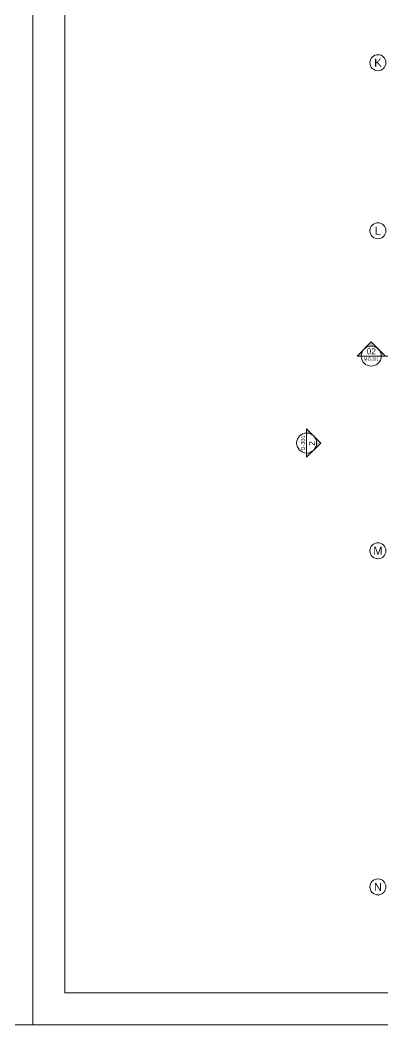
# Model space of a CAD drawing. Extents: x -1439 to 23780, y -1362 to 4476.
# Drawn here: x 17803 to 18710, y 0 to 2511 of the extents above; entities that cross this region are included whole.
import ezdxf
from ezdxf.enums import TextEntityAlignment as Align

# ---------------------------------------------------------------- set-up
doc = ezdxf.new("R2010")
doc.units = 0
doc.header["$MEASUREMENT"] = 0
doc.linetypes.add('Audi$0$DASHDOT2', pattern=[0.5, 0.25, -0.125, 0, -0.125])
doc.layers.get('0').update_dxf_attribs({"color": 9, "lineweight": 9})
doc.layers.add('Audi$0$21', color=8, linetype='Continuous', lineweight=9)
doc.layers.add('Audi$0$24', color=8, linetype='Audi$0$DASHDOT2', lineweight=9)
doc.layers.add('Audi$0$40A', color=8, linetype='Continuous', lineweight=9, plot=False)
doc.styles.add('Audi$0$Arial', font='arial.ttf', dxfattribs={"height": 2.5})
doc.styles.add('Audi$0$MuuM_TEXT-STANDART', font='ARIALN.TTF')

# ---------------------------------------------------------------- blocks, each defined once
blk = doc.blocks.new('Audi$0$0_exteriorelevation1')
h = blk.add_hatch(color=256)
h.dxf.hatch_style = 1
h.paths.add_polyline_path([(0, 7.07), (-3.54, 3.54, -0.414214), (3.54, 3.54)])
h = blk.add_hatch(color=256)
edge = h.paths.add_edge_path()
edge.add_arc((0, 0), 5, 135, 180)
edge.add_line((-5, 0), (-7.07, 0))
edge.add_line((-7.07, 0), (-3.54, 3.54))
edge = h.paths.add_edge_path()
edge.add_line((5, 0), (7.07, 0))
edge.add_line((7.07, 0), (3.54, 3.54))
edge.add_arc((0, 0), 5, 0, 45, ccw=False)
blk.add_lwpolyline([(7.07, 0), (0, 7.07), (-7.07, 0), (7.07, 0)])
blk.add_lwpolyline([(7.07, 0), (0, 7.07), (-7.07, 0), (7.07, 0)])
blk.add_circle((0, 0), 5)
at = {"style": 'Audi$0$Arial'}
blk.add_attdef('KESITADI', text='', height=3, dxfattribs=at).set_placement((0, 0), align=Align.BOTTOM_CENTER)
blk.add_attdef('PAFTAADI', text='', height=2, dxfattribs=at).set_placement((0, -0.5), align=Align.TOP_CENTER)
blk = doc.blocks.new('Audi$0$0_aks')
at = {"linetype": 'Continuous'}
blk.add_circle((0, 0), 2, dxfattribs=at)
at = {"style": 'Audi$0$Arial'}
blk.add_attdef('AKS', text='', height=2, dxfattribs=at).set_placement((0, 0), align=Align.MIDDLE_CENTER)
blk = doc.blocks.new('Audi$0$0_buildingsection')
h = blk.add_hatch(color=256)
h.paths.add_polyline_path([(7.07, 0), (0, 7.07), (-7.07, 0)])
h.paths.add_polyline_path([(5, 0, 1), (-5, 0)], flags=16)
for points in [[(7.07, 0), (0, 7.07), (-7.07, 0), (25, 0)], [(7.07, 0), (0, 7.07), (-7.07, 0), (7.07, 0)]]:
    blk.add_lwpolyline(points)
blk.add_circle((0, 0), 5)
at = {"style": 'Audi$0$Arial'}
blk.add_attdef('KESITADI', text='', height=3, dxfattribs=at).set_placement((0, 0), align=Align.BOTTOM_CENTER)
blk.add_attdef('PAFTAADI', text='', height=2, dxfattribs=at).set_placement((0, -0.5), align=Align.TOP_CENTER)
blk = doc.blocks.new('Audi$0$P-AKS_AUDI')
at = {"layer": 'Audi$0$21'}
ref = blk.add_blockref('Audi$0$0_buildingsection', (-3876.84, -1113.38), dxfattribs=dict(at, xscale=5, yscale=5, zscale=5))
ref.add_attrib('KESITADI', '02', dxfattribs={"layer": '0', "height": 15, "style": 'Audi$0$Arial'}).set_placement((-3876.84, -1113.38), align=Align.BOTTOM_CENTER)
ref.add_attrib('PAFTAADI', 'M-D-201', dxfattribs={"layer": '0', "height": 8, "style": 'Audi$0$MuuM_TEXT-STANDART', "width": 0.8}).set_placement((-3876.84, -1127.23), align=Align.BOTTOM_CENTER)
at = {"layer": 'Audi$0$24', "xscale": 10, "yscale": 10, "zscale": 10}
for p, values in [((-3860, -380), {'AKS': 'K'}), ((-3860, -800), {'AKS': 'L'}), ((-3860, -1600), {'AKS': 'M'}), ((-3860, -2440), {'AKS': 'N'})]:
    blk.add_blockref('Audi$0$0_aks', p, dxfattribs=at).add_auto_attribs(values)
blk = doc.blocks.new('Audi$0$ÇATI KATI PLANI')
at = {"layer": 'Audi$0$24'}
blk.add_blockref('Audi$0$P-AKS_AUDI', (22557.5, 2785), dxfattribs=at)

msp = doc.modelspace()

# ---------------------------------------------------------------- linework, layer by layer
at = {"layer": 'Audi$0$40A'}
for points in [[(17835, 4205), (11890, 4205), (11890, 0), (17835, 0)], [(23780, 4205), (17835, 4205), (17835, 0), (23780, 0)], [(23240.06, 80), (17915, 80), (17915, 4125), (23240.06, 4125)]]:
    msp.add_lwpolyline(points, close=True, dxfattribs=at)

# ---------------------------------------------------------------- block references
msp.add_blockref('Audi$0$ÇATI KATI PLANI', (0, 0))
at = {"layer": 'Audi$0$21'}
ref = msp.add_blockref('Audi$0$0_exteriorelevation1', (18519.26, 1454.41), dxfattribs=dict(at, xscale=5, yscale=5, zscale=5, rotation=270))
ref.add_attrib('KESITADI', '2', dxfattribs={"layer": '0', "height": 15, "rotation": 90, "style": 'Audi$0$Arial'}).set_placement((18544.49, 1453.15), align=Align.BOTTOM_CENTER)
ref.add_attrib('PAFTAADI', 'D-301', dxfattribs={"layer": '0', "height": 10, "rotation": 90, "style": 'Audi$0$Arial'}).set_placement((18504.98, 1454.41), align=Align.TOP_CENTER)

doc.saveas('drawing.dxf')
